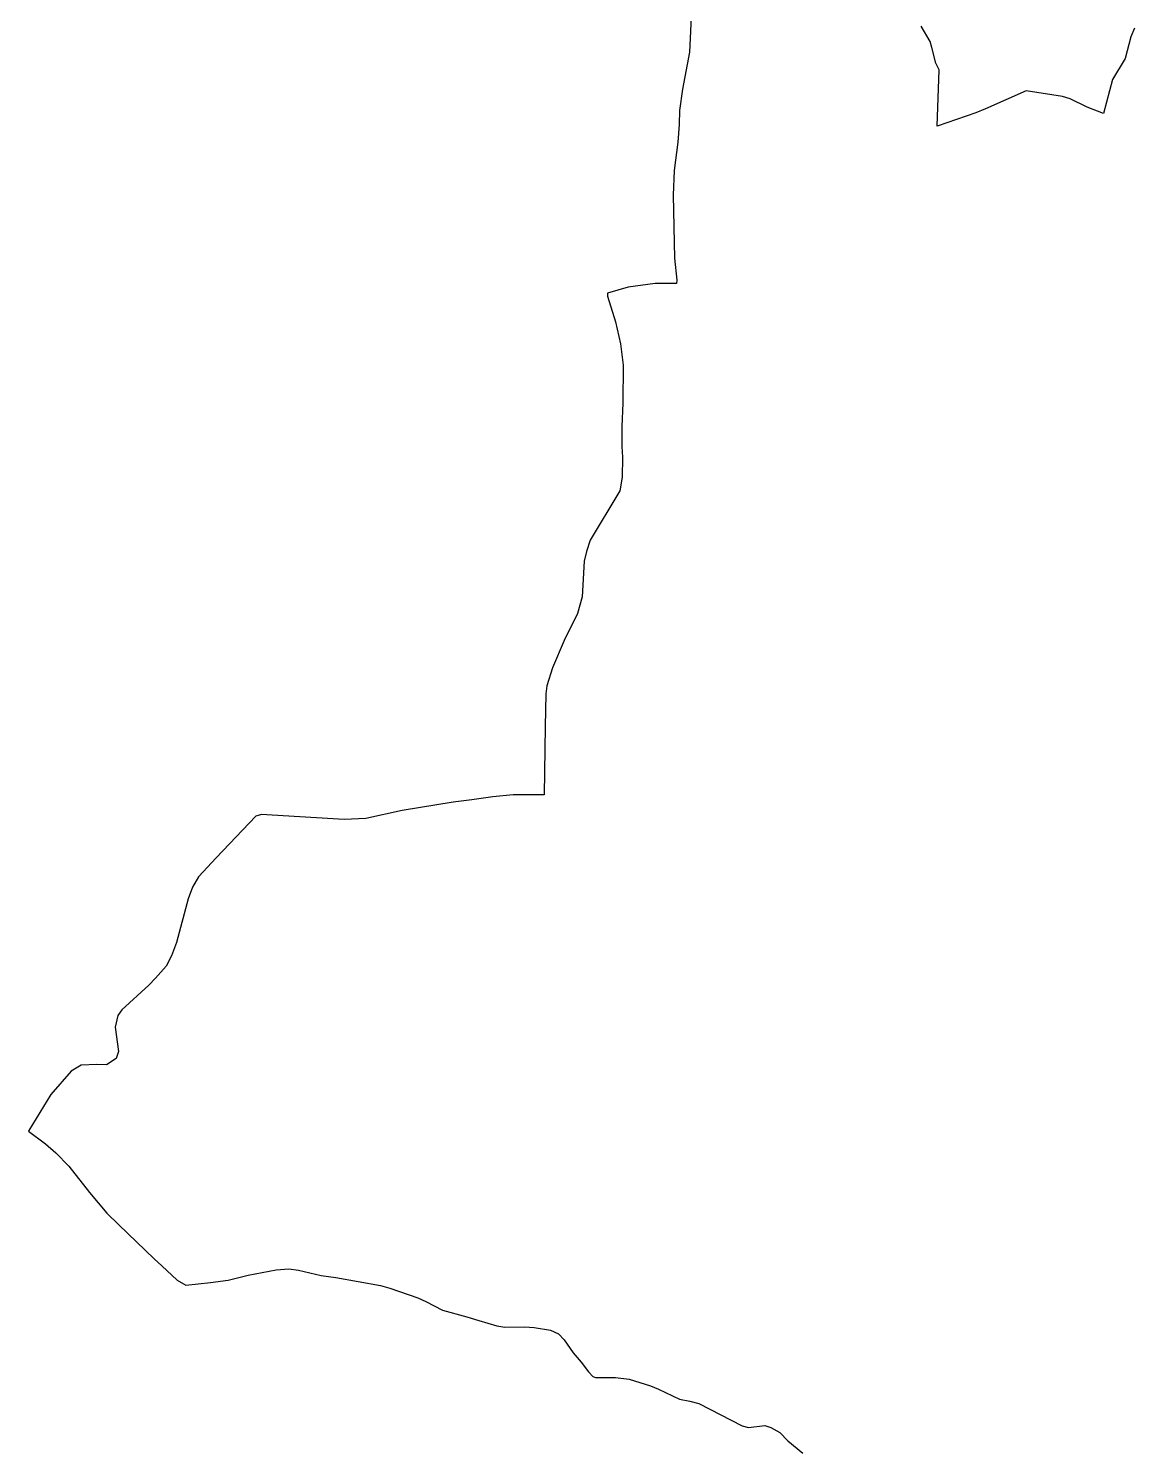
# Model space of a CAD drawing. Extents: x 1197813 to 1207132, y 6150159 to 6157836.
# Drawn here: x 1205805 to 1206546, y 6155010 to 6155964 of the extents above; entities that cross this region are included whole.
import ezdxf

# ---------------------------------------------------------------- set-up
doc = ezdxf.new("R2010")
doc.units = 0
doc.linetypes.add('CONTINU', pattern=[0])
doc.layers.add('1SECTION', color=7, linetype='CONTINU')

msp = doc.modelspace()

# ---------------------------------------------------------------- linework, layer by layer
at = {"layer": '1SECTION'}
for points in [[(1206249, 6155976.87), (1206247.66, 6155948.45), (1206242.93, 6155923.84), (1206240.83, 6155909.47), (1206240.72, 6155899.97), (1206239.77, 6155888.26), (1206237.23, 6155869.18), (1206236.59, 6155852.69), (1206237.46, 6155810.47), (1206239.04, 6155795.65), (1206238.98, 6155793.45), (1206224.68, 6155793.55), (1206206.42, 6155791.08), (1206192.6, 6155787.05), (1206192.66, 6155785.1), (1206197.95, 6155767.69), (1206201.42, 6155753.15), (1206203.22, 6155738.64), (1206202.86, 6155713.36), (1206202.15, 6155697.53), (1206202.3, 6155684.12), (1206202.6, 6155676.99), (1206202.56, 6155663.72), (1206200.97, 6155654.47), (1206180.98, 6155621.41), (1206178.47, 6155613.79), (1206177.08, 6155607.37), (1206175.76, 6155583.37), (1206172.56, 6155572.2), (1206163.68, 6155554.09), (1206155.77, 6155535.98), (1206152.03, 6155523.86), (1206151.22, 6155518.52), (1206150.81, 6155496.46), (1206150.1, 6155450.81), (1206129.46, 6155450.82), (1206115.8, 6155449.3), (1206101.65, 6155447.49), (1206089.13, 6155445.75), (1206055.13, 6155440.14), (1206030.77, 6155434.85), (1206016.13, 6155434.17), (1205967.88, 6155437.07), (1205960.8, 6155437.6), (1205956.95, 6155436.44), (1205930.47, 6155408.56), (1205918.6, 6155395.72), (1205914.54, 6155388.95), (1205911.59, 6155380.98), (1205903.86, 6155351.72), (1205900.52, 6155342.87), (1205896.85, 6155335.98), (1205889.81, 6155327.81), (1205885.26, 6155323.17), (1205867.22, 6155306.71), (1205864.59, 6155302.79), (1205862.84, 6155295.02), (1205865.05, 6155278.62), (1205863.49, 6155273.91), (1205856.96, 6155269.87), (1205850.48, 6155269.98), (1205839.88, 6155269.56), (1205833.28, 6155265.61), (1205819.55, 6155249.81), (1205804.96, 6155225.82), (1205804.68, 6155225.38), (1205816.03, 6155216.74), (1205823.07, 6155210.78), (1205831.66, 6155201.95), (1205845.59, 6155184.21), (1205857.27, 6155170.38), (1205865.3, 6155162.48), (1205888.88, 6155139.78), (1205894.09, 6155135.08), (1205904.26, 6155125.37), (1205910.03, 6155122.12), (1205926.67, 6155123.96), (1205938.49, 6155125.55), (1205951.97, 6155128.81), (1205970.6, 6155132.3), (1205979.11, 6155133.1), (1205985.68, 6155132.07), (1206000.78, 6155128.55), (1206010.56, 6155127.25), (1206040.6, 6155121.87), (1206046.75, 6155120.11), (1206065.65, 6155113.58), (1206070.95, 6155111.23), (1206082.13, 6155105.29), (1206098.4, 6155100.86), (1206106.37, 6155098.38), (1206118.52, 6155094.87), (1206123.74, 6155094.04), (1206137.25, 6155094.27), (1206143.43, 6155093.81), (1206154.53, 6155091.95), (1206159.83, 6155089.52), (1206163.67, 6155085.55), (1206169.74, 6155076.7), (1206175.01, 6155070.56), (1206179.96, 6155064.01), (1206182.8, 6155060.96), (1206184.61, 6155060.2), (1206198.01, 6155060.14), (1206207.27, 6155059.13), (1206221.35, 6155054.63), (1206226.84, 6155052.45), (1206240.86, 6155045.66), (1206247.72, 6155044.24), (1206253.89, 6155042.76), (1206282.97, 6155027.7), (1206287.15, 6155026.7), (1206298, 6155028.07), (1206302.06, 6155026.78), (1206308.01, 6155023.4), (1206313.4, 6155017.85), (1206323.45, 6155009.5)], [(1206545.76, 6155964.73), (1206543.28, 6155958.83), (1206539.52, 6155944.32), (1206531.03, 6155930.23), (1206525.08, 6155907.48), (1206514.08, 6155911.71), (1206502.66, 6155917.29), (1206497.51, 6155918.89), (1206473.26, 6155922.73), (1206446.02, 6155910.64), (1206439.51, 6155907.9), (1206413.47, 6155898.98), (1206414.88, 6155936.6), (1206412.69, 6155941.19), (1206409.99, 6155951.67), (1206408.79, 6155955.58), (1206402.76, 6155965.9)]]:
    msp.add_lwpolyline(points, dxfattribs=at)

doc.saveas('drawing.dxf')
